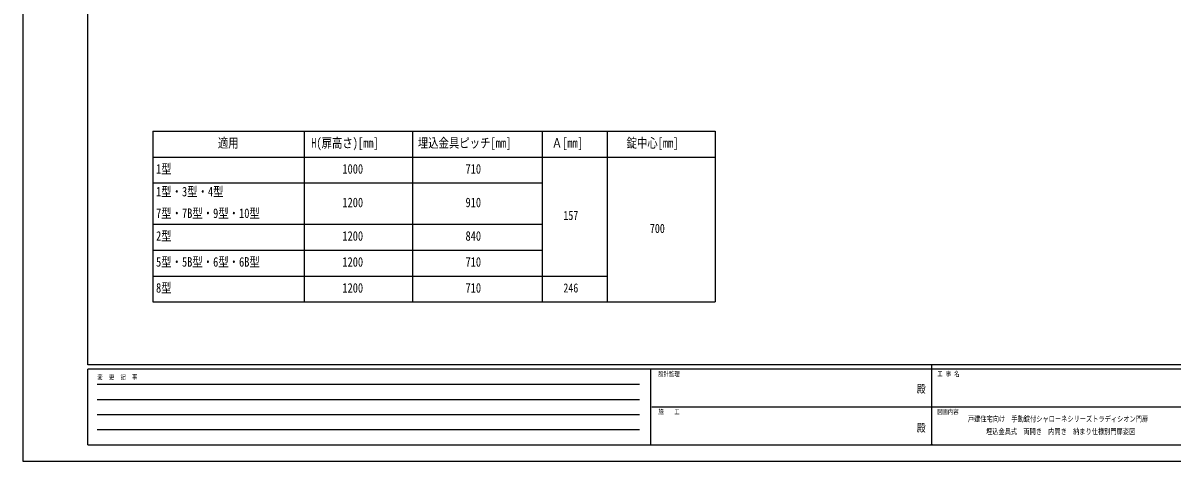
# Model space of a CAD drawing. Units: millimetres, scale not verified. Extents: x -4205 to 4205, y -2970 to 2970.
# Drawn here: x -4205 to 1106, y -2970 to -945 of the extents above; entities that cross this region are included whole.
import ezdxf
from ezdxf.enums import TextEntityAlignment as Align

# ---------------------------------------------------------------- set-up
doc = ezdxf.new("R2010")
doc.units = ezdxf.units.MM
doc.header["$LTSCALE"] = 10
doc.header["$PDMODE"] = 32
doc.header["$PDSIZE"] = 5
doc.layers.add('0-2_USER1', color=3, linetype='Continuous')
doc.layers.add('0-7_YKK_ZWAK', color=7, linetype='Continuous')
doc.styles.add('ＭＳ ゴシック', font='')
doc.styles.get('ＭＳ ゴシック').set_extended_font_data('MS Gothic')

msp = doc.modelspace()

# ---------------------------------------------------------------- linework, layer by layer
at = {"layer": '0-2_USER1'}
for p, q in [((-3604.98, -1445), (-1004.98, -1445)), ((-3604.98, -1445), (-3604.98, -2235)), ((-2904.98, -1445), (-2904.98, -2235)), ((-2404.98, -1445), (-2404.98, -2235)), ((-1804.98, -1445), (-1804.98, -2235)), ((-1504.98, -1445), (-1504.98, -2235)), ((-1004.98, -1445), (-1004.98, -2235)), ((-3604.98, -1565), (-1004.98, -1565)), ((-3604.98, -1685), (-1804.98, -1685)), ((-3604.98, -1875), (-1804.98, -1875)), ((-3604.98, -1995), (-1804.98, -1995)), ((-3604.98, -2115), (-1504.98, -2115)), ((-3604.98, -2235), (-1004.98, -2235))]:
    msp.add_line(p, q, dxfattribs=at)
at = {"layer": '0-7_YKK_ZWAK'}
for p, q in [((-3904.98, -2525), (-3904.98, 2775)), ((3895.02, -2525), (-3904.98, -2525)), ((-1304.98, -2545), (-3904.98, -2545)), ((-3904.98, -2895), (-3904.98, -2545)), ((-1304.98, -2545), (-1304.98, -2895)), ((-4.98, -2545), (-1304.98, -2545)), ((-4.98, -2525), (-4.98, -2895)), ((1295.02, -2545), (-4.98, -2545)), ((-3862.48, -2615), (-1354.98, -2615)), ((-3862.48, -2685), (-1354.98, -2685)), ((-3862.48, -2755), (-1354.98, -2755)), ((-1297.48, -2720), (-4.98, -2720)), ((-4.98, -2720), (1295.02, -2720)), ((-3862.48, -2825), (-1354.98, -2825)), ((-3904.98, -2895), (-1304.98, -2895)), ((-1304.98, -2895), (-4.98, -2895)), ((-4.98, -2895), (1295.02, -2895))]:
    msp.add_line(p, q, dxfattribs=at)
msp.add_lwpolyline([(-4205, -2970), (4205, -2970), (4205, 2970), (-4205, 2970)], close=True, dxfattribs=at)
msp.add_point((-4.98, -2895), dxfattribs=at)

# ---------------------------------------------------------------- texts
at = {"layer": '0-2_USER1', "style": 'ＭＳ ゴシック', "width": 0.8}
for s, height, p in [('適用', 43.99, (-3304.58, -1535)), ('H(扉高さ)[mm]', 43.99, (-2872.58, -1535)), ('埋込金具ピッチ[mm]', 43.99, (-2380.18, -1535)), ('Ａ[mm]', 43.99, (-1760.58, -1535)), ('錠中心[mm]', 43.99, (-1414.98, -1535)), ('1型', 43.99, (-3589.98, -1655)), ('1000', 43.99, (-2728.58, -1655)), ('710', 43.99, (-2159.38, -1655)), ('1型・3型・4型', 43.99, (-3589.98, -1760)), ('7型・7B型・9型・10型', 43.99, (-3589.98, -1860)), ('1200', 43.99, (-2728.58, -1810)), ('910', 43.99, (-2159.38, -1810)), ('157', 42.15, (-1707.1, -1868.74)), ('2型', 43.99, (-3589.98, -1965)), ('1200', 43.99, (-2728.58, -1965)), ('840', 43.99, (-2159.38, -1965)), ('700', 42.15, (-1307.1, -1928.74)), ('5型・5B型・6型・6B型', 43.99, (-3589.98, -2085)), ('1200', 43.99, (-2728.58, -2085)), ('710', 43.99, (-2159.38, -2085)), ('8型', 43.99, (-3589.98, -2205)), ('1200', 43.99, (-2728.58, -2205)), ('710', 43.99, (-2159.38, -2205)), ('246', 42.15, (-1707.1, -2203.74)), ('戸建住宅向け\u3000手動錠付シャローネシリーズトラディシオン門扉', 25.66, (162.49, -2795.83)), ('埋込金具式\u3000両開き\u3000内開き\u3000納まり仕様別門扉姿図', 25.66, (246.49, -2854.17))]:
    msp.add_text(s, height=height, dxfattribs=at).set_placement(p, align=Align.BOTTOM_LEFT)
at = {"layer": '0-7_YKK_ZWAK', "style": 'ＭＳ ゴシック', "width": 0.8}
for s, height, p in [('変  更  記  事', 21.99, (-3861.31, -2600)), ('設計監理', 21.99, (-1268.31, -2585)), ('工 事 名', 21.99, (21.27, -2585)), ('殿', 36.66, (-73.67, -2665.83)), ('施\u3000\u3000工', 21.99, (-1268.31, -2760)), ('図面内容', 21.99, (21.27, -2760)), ('殿', 36.66, (-73.67, -2845.83))]:
    msp.add_text(s, height=height, dxfattribs=at).set_placement(p, align=Align.BOTTOM_LEFT)

doc.saveas('drawing.dxf')
